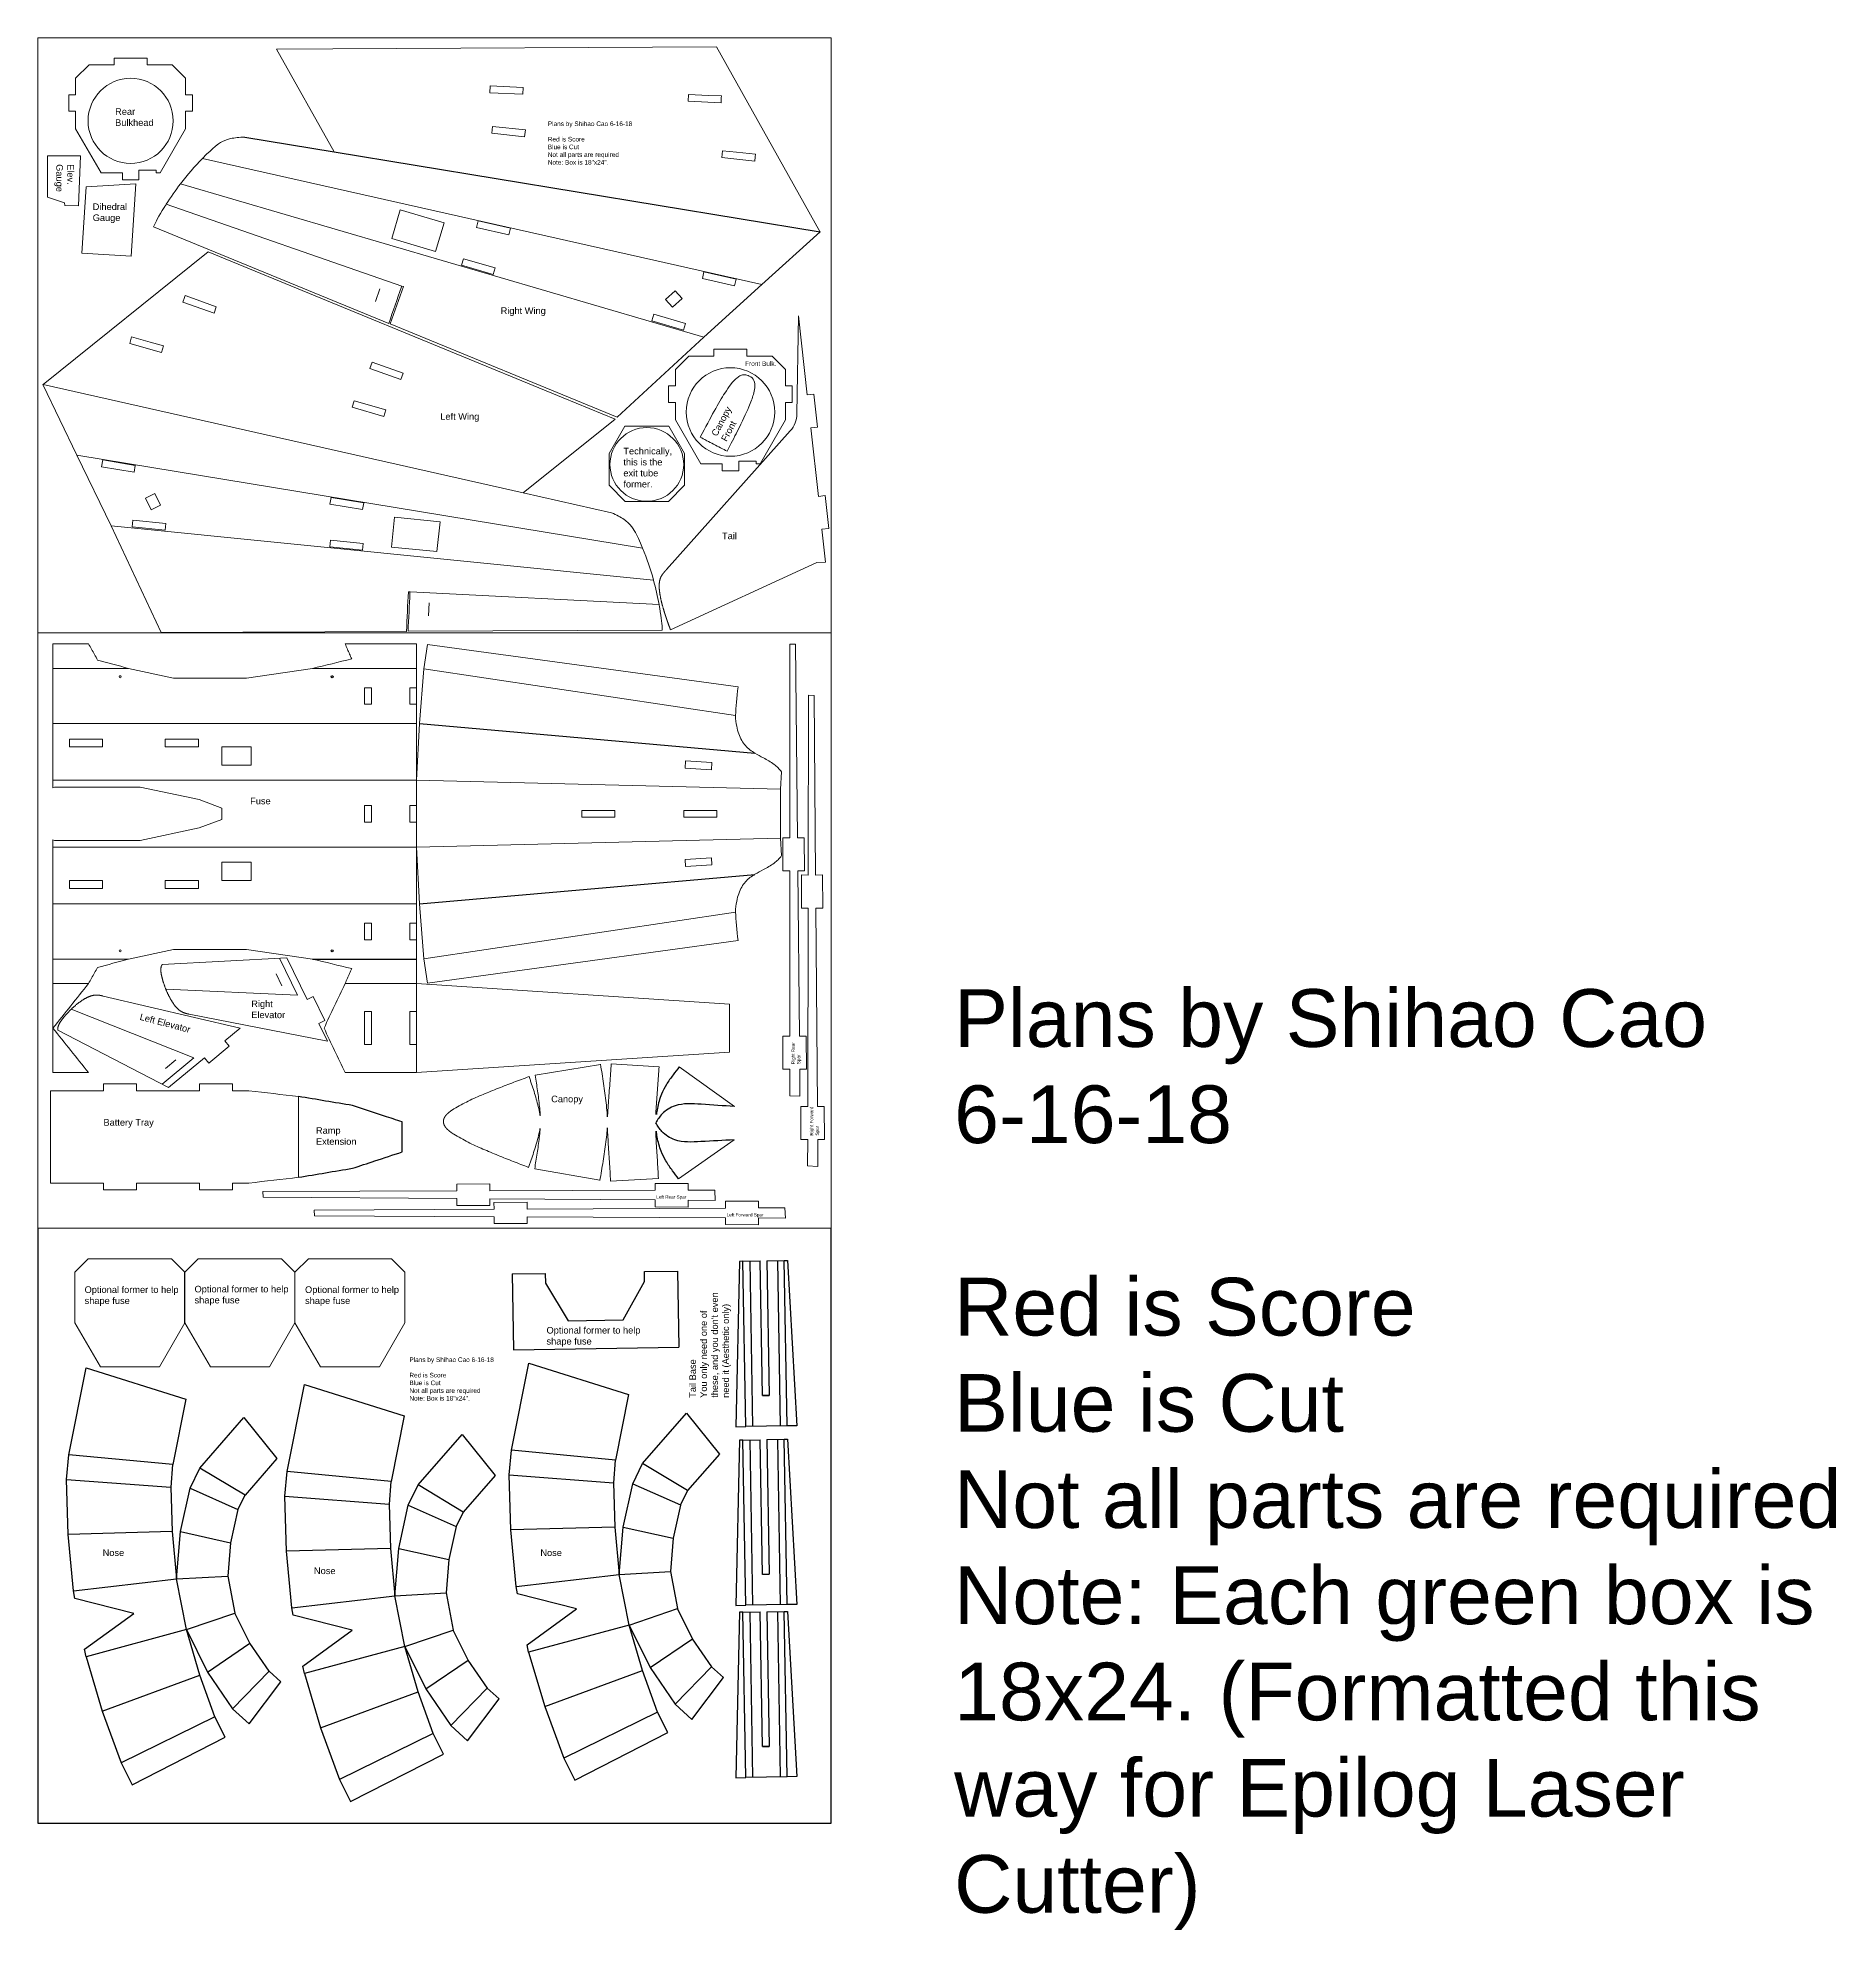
# Model space of a CAD drawing. Header units: inches. Extents: x 0 to 54.4, y -21.2 to 36.
import ezdxf

# ---------------------------------------------------------------- set-up
doc = ezdxf.new("R2010")
doc.units = ezdxf.units.IN
doc.header["$MEASUREMENT"] = 0
doc.layers.add('Info', color=7, linetype='Continuous')
doc.styles.get("Standard").update_dxf_attribs({"font": 'arial.ttf'})

msp = doc.modelspace()

# ---------------------------------------------------------------- linework, layer by layer
at = {"color": 3, "lineweight": 0}
msp.add_line((0, 36), (0, 0), dxfattribs=at)
at = {"color": 5, "linetype": 'Continuous', "lineweight": 0}
for p, q in [((7.221, 35.662), (8.921, 35.671)), ((23.653, 30.143), (23.66, 30.131)), ((17.459, 24.467), (15.886, 25.114)), ((22.744, 11.803), (22.745, 17.665)), ((22.917, 17.657), (22.975, 11.802)), ((23.303, 10.679), (23.314, 16.117)), ((23.486, 16.108), (23.527, 10.679)), ((22.744, 5.803), (22.744, 10.803)), ((22.985, 10.803), (23.035, 5.802)), ((23.289, 3.679), (23.301, 9.679)), ((23.535, 9.679), (23.58, 3.678)), ((22.744, 4.003), (22.744, 4.803)), ((23.045, 4.803), (23.053, 3.987)), ((23.285, 1.879), (23.287, 2.679)), ((23.588, 2.678), (23.594, 1.864)), ((20.473, 1.147), (19.673, 1.145)), ((12.673, 1.125), (6.81, 1.108)), ((6.819, 0.936), (12.673, 0.894)), ((18.673, 1.142), (13.673, 1.128)), ((13.673, 0.887), (18.674, 0.851)), ((20.798, 0.603), (14.798, 0.574)), ((19.673, 0.844), (20.489, 0.838)), ((22.598, 0.612), (21.798, 0.608)), ((13.798, 0.569), (8.36, 0.543)), ((8.369, 0.371), (13.799, 0.345)), ((14.799, 0.34), (20.799, 0.312)), ((21.799, 0.307), (22.614, 0.303))]:
    msp.add_line(p, q, dxfattribs=at)
at = {"color": 5, "lineweight": 0}
for p, q in [((8.962, 32.551), (7.221, 35.662)), ((20.528, 35.728), (8.921, 35.671)), ((23.653, 30.143), (20.528, 35.728)), ((10.614, 27.364), (3.502, 30.285)), ((21.903, 28.536), (23.66, 30.131)), ((0.157, 25.52), (5.15, 29.523)), ((5.15, 29.523), (15.886, 25.114)), ((11.056, 28.477, 0), (11.009, 28.494, 0)), ((20.14, 26.95), (21.903, 28.536)), ((22.96, 24.629), (23.007, 27.592)), ((23.007, 27.592), (23.27, 25.2)), ((17.521, 24.528), (10.661, 27.345)), ((17.521, 24.528), (20.14, 26.95)), ((1.175, 23.373), (0.146, 25.511)), ((23.27, 25.2), (23.475, 25.223)), ((23.475, 25.223), (23.585, 24.229)), ((14.678, 22.237), (17.459, 24.467)), ((19.016, 19.918), (22.757, 24.109)), ((23.585, 24.229), (23.38, 24.206)), ((23.38, 24.206), (23.608, 22.132)), ((2.215, 21.241), (1.175, 23.373)), ((14.678, 22.237), (17.352, 21.635)), ((23.608, 22.132), (23.813, 22.154)), ((23.813, 22.154), (23.923, 21.16)), ((3.733, 18.013), (2.215, 21.241)), ((23.923, 21.16), (23.718, 21.138)), ((23.718, 21.138), (23.827, 20.144)), ((23.565, 20.127), (19.134, 18.099)), ((23.827, 20.144), (23.565, 20.127)), ((11.207, 19.247, 0), (11.257, 19.245, 0)), ((3.733, 18.013), (11.149, 18.049)), ((11.199, 18.05), (18.887, 18.088)), ((0.456, 17.67), (1.532, 17.67)), ((0.456, 17.67), (0.456, 13.316)), ((11.456, 17.67), (9.294, 17.67)), ((11.456, 17.67), (11.456, 13.544)), ((11.783, 17.655), (11.673, 16.919)), ((11.783, 17.655), (21.178, 16.368)), ((2.738, 16.927), (4.104, 16.635)), ((4.104, 16.635), (6.314, 16.635)), ((6.314, 16.635), (8.303, 16.927)), ((11.544, 15.257), (11.673, 16.919)), ((11.544, 15.257), (11.456, 13.544)), ((20.377, 13.861), (19.578, 13.913)), ((22.494, 13.796), (22.467, 13.273)), ((0.456, 13.316), (0.502, 13.338)), ((0.502, 13.338), (3.094, 13.338)), ((3.094, 13.338), (4.881, 12.959)), ((22.467, 11.79), (22.467, 13.273)), ((4.881, 12.959), (5.566, 12.702)), ((5.566, 12.702), (5.566, 12.361)), ((4.881, 12.104), (3.094, 11.725)), ((5.566, 12.361), (4.881, 12.104)), ((0.502, 11.725), (0.456, 11.747)), ((0.456, 11.747), (0.456, 4.704)), ((3.094, 11.725), (0.502, 11.725)), ((11.544, 9.806), (11.456, 11.519)), ((11.456, 7.393), (11.456, 11.519)), ((22.494, 11.267), (22.467, 11.79)), ((22.538, 11.803), (22.744, 11.803)), ((22.538, 10.803), (22.538, 11.803)), ((23.181, 11.805), (22.975, 11.802)), ((23.191, 10.805), (23.181, 11.805)), ((20.377, 11.202), (19.578, 11.15)), ((22.744, 10.803), (22.538, 10.803)), ((22.985, 10.803), (23.191, 10.805)), ((23.095, 9.68), (23.097, 10.68)), ((23.097, 10.68), (23.303, 10.679)), ((23.734, 10.68), (23.527, 10.679)), ((23.741, 9.68), (23.734, 10.68)), ((11.544, 9.806), (11.673, 8.144)), ((23.301, 9.679), (23.095, 9.68)), ((23.535, 9.679), (23.741, 9.68)), ((11.783, 7.408), (21.178, 8.695)), ((2.738, 8.136), (4.104, 8.428)), ((3.764, 7.97), (7.53, 8.179)), ((4.104, 8.428), (6.314, 8.428)), ((6.314, 8.428), (8.303, 8.136)), ((7.306, 8.166), (7.853, 7.042)), ((7.53, 8.179), (8.146, 6.911)), ((11.783, 7.408), (11.673, 8.144)), ((6.117, 6.048), (1.971, 7.019)), ((8.146, 6.911), (8.332, 7.001)), ((8.332, 7.001), (8.682, 6.281)), ((8.759, 5.65), (4.581, 6.47)), ((0.609, 5.988), (3.956, 4.249)), ((5.655, 5.664), (6.117, 6.048)), ((8.682, 6.281), (8.497, 6.19)), ((8.497, 6.19), (8.759, 5.65)), ((22.538, 5.803), (22.744, 5.803)), ((22.538, 4.803), (22.538, 5.803)), ((23.241, 5.805), (23.035, 5.802)), ((23.251, 4.805), (23.241, 5.805)), ((3.758, 4.353), (4.718, 5.152)), ((3.956, 4.249), (5.04, 5.152)), ((5.04, 5.152), (5.172, 4.993)), ((5.172, 4.993), (5.787, 5.505)), ((5.787, 5.505), (5.655, 5.664)), ((0.456, 4.704), (1.532, 4.704)), ((9.294, 4.704), (11.456, 4.704)), ((15.045, 4.623), (17.021, 4.943)), ((18.791, 4.875), (17.344, 4.97)), ((21.07, 3.678), (19.4, 4.873)), ((22.744, 4.803), (22.538, 4.803)), ((23.045, 4.803), (23.251, 4.805)), ((1.986, 4.155), (0.386, 4.155)), ((0.386, 4.155), (0.386, 1.361)), ((2.986, 4.361), (1.986, 4.361)), ((1.986, 4.361), (1.986, 4.155)), ((2.986, 4.155), (2.986, 4.361)), ((4.886, 4.155), (2.986, 4.155)), ((5.886, 4.361), (4.886, 4.361)), ((4.886, 4.361), (4.886, 4.155)), ((5.886, 4.155), (5.886, 4.361)), ((6.386, 4.155), (5.886, 4.155)), ((23.08, 2.68), (23.082, 3.68)), ((23.289, 3.679), (23.082, 3.68)), ((23.787, 3.68), (23.58, 3.678)), ((23.794, 2.68), (23.787, 3.68)), ((21.064, 2.669), (19.381, 1.494)), ((23.287, 2.679), (23.08, 2.68)), ((23.588, 2.678), (23.794, 2.68)), ((15.029, 1.793), (17.001, 1.451)), ((0.386, 1.361), (1.986, 1.361)), ((1.986, 1.361), (1.986, 1.154)), ((1.986, 1.154), (2.986, 1.154)), ((2.986, 1.154), (2.986, 1.361)), ((2.986, 1.361), (4.886, 1.361)), ((4.886, 1.361), (4.886, 1.154)), ((4.886, 1.154), (5.886, 1.154)), ((5.886, 1.361), (6.386, 1.361)), ((5.886, 1.154), (5.886, 1.361)), ((13.672, 1.334), (12.672, 1.331)), ((12.672, 1.331), (12.673, 1.125)), ((13.673, 1.128), (13.672, 1.334)), ((18.771, 1.499), (17.323, 1.42)), ((19.672, 1.351), (18.672, 1.348)), ((18.672, 1.348), (18.673, 1.142)), ((19.673, 1.145), (19.672, 1.351)), ((12.672, 0.688), (12.673, 0.894)), ((13.672, 0.681), (12.672, 0.688)), ((13.673, 0.887), (13.672, 0.681)), ((14.797, 0.78), (13.797, 0.776)), ((13.797, 0.776), (13.798, 0.569)), ((14.798, 0.574), (14.797, 0.78)), ((18.672, 0.645), (18.674, 0.851)), ((19.672, 0.637), (18.672, 0.645)), ((19.673, 0.844), (19.672, 0.637)), ((21.797, 0.814), (20.797, 0.81)), ((20.798, 0.603), (20.797, 0.81)), ((21.798, 0.608), (21.797, 0.814)), ((13.798, 0.139), (13.799, 0.345)), ((14.798, 0.134), (13.798, 0.139)), ((14.799, 0.34), (14.798, 0.134)), ((20.798, 0.105), (20.799, 0.312)), ((21.798, 0.101), (20.798, 0.105)), ((21.799, 0.307), (21.798, 0.101)), ((4.044, -0.931), (1.526, -0.931)), ((7.372, -0.931), (4.854, -0.931)), ((10.7, -0.931), (8.182, -0.931)), ((1.121, -2.863), (1.121, -1.336)), ((7.777, -2.863), (7.777, -1.336)), ((11.105, -2.863), (11.105, -1.336)), ((1.892, -4.197), (3.678, -4.197)), ((5.219, -4.197), (7.006, -4.197)), ((8.547, -4.197), (10.334, -4.197))]:
    msp.add_line(p, q, dxfattribs=at)
at = {"color": 1, "linetype": 'Continuous', "lineweight": 0}
for p, q in [((20.285, 34.261), (20.675, 34.244)), ((20.673, 34.181), (20.675, 34.244)), ((21.708, 32.48), (21.133, 32.541)), ((21.7, 32.399), (21.708, 32.48)), ((4.435, 28.143), (4.456, 28.203)), ((4.824, 28.072), (4.456, 28.203)), ((2.814, 26.877), (2.836, 26.956)), ((2.836, 26.956), (3.393, 26.796))]:
    msp.add_line(p, q, dxfattribs=at)
at = {"color": 5}
for p, q in [((6.256, 32.996), (8.962, 32.551)), ((11.018, 2.304), (11.018, 3.211)), ((21.324, -1.004), (21.846, -0.995)), ((22.052, -0.991), (22.574, -0.982)), ((4.449, -2.863), (4.449, -1.336)), ((14.348, -1.387), (14.388, -3.687)), ((14.388, -3.687), (19.387, -3.6)), ((21.111, -6.01), (21.411, -6.003)), ((22.661, -5.981), (21.411, -6.003)), ((22.961, -5.978), (22.661, -5.981)), ((21.325, -6.41), (21.847, -6.401)), ((22.053, -6.397), (22.575, -6.388)), ((21.112, -11.416), (21.412, -11.409)), ((22.661, -11.387), (21.412, -11.409)), ((22.961, -11.384), (22.661, -11.387)), ((21.325, -11.618), (21.847, -11.609)), ((22.053, -11.604), (22.575, -11.595)), ((22.661, -16.595), (21.412, -16.616)), ((22.961, -16.592), (22.661, -16.595)), ((21.112, -16.624), (21.412, -16.616))]:
    msp.add_line(p, q, dxfattribs=at)
at = {"color": 1, "lineweight": 0}
for p, q in [((21.903, 28.536), (4.983, 32.353)), ((20.14, 26.95), (4.313, 31.584)), ((3.883, 30.965, 0.001), (11.009, 28.494, 0)), ((10.213, 28.029), (10.344, 28.407)), ((10.344, 28.407), (10.344, 28.407)), ((14.678, 22.237), (0.157, 25.52)), ((1.175, 23.373), (18.291, 20.561)), ((2.215, 21.241), (18.624, 19.596)), ((18.789, 18.861, 0.001), (11.257, 19.245, 0)), ((11.821, 18.515), (11.841, 18.915)), ((11.841, 18.915), (11.841, 18.915)), ((0.456, 16.927), (2.738, 16.927)), ((8.303, 16.927), (11.456, 16.927)), ((11.673, 16.919), (21.107, 15.505)), ((11.456, 16.343), (11.25, 16.343)), ((11.25, 16.343), (11.25, 15.843)), ((11.25, 15.843), (11.456, 15.843)), ((11.456, 13.544), (0.456, 13.544)), ((11.456, 11.519), (11.456, 13.544)), ((11.25, 12.281), (11.25, 12.781)), ((11.25, 12.781), (11.456, 12.781)), ((11.456, 12.281), (11.25, 12.281)), ((11.25, 8.72), (11.25, 9.22)), ((11.25, 9.22), (11.456, 9.22)), ((11.673, 8.144), (21.107, 9.558)), ((11.456, 8.72), (11.25, 8.72)), ((0.456, 8.136), (2.738, 8.136)), ((7.381, 7.328), (7.206, 7.687)), ((0.456, 7.393), (1.532, 7.393)), ((7.853, 7.042), (3.87, 7.228)), ((11.456, 7.393), (9.294, 7.393)), ((11.456, 4.704), (11.456, 7.393)), ((4.718, 5.152), (1.011, 6.621)), ((11.25, 5.548), (11.25, 6.548)), ((11.25, 6.548), (11.456, 6.548)), ((11.456, 5.548), (11.25, 5.548)), ((4.17, 5.086), (3.863, 4.83)), ((7.886, 1.536), (7.886, 3.98))]:
    msp.add_line(p, q, dxfattribs=at)
at = {"color": 1}
for p, q in [((8.962, 32.551), (23.66, 30.131)), ((11.544, 15.257), (21.692, 14.364)), ((11.544, 9.806), (21.692, 10.699)), ((8.303, 8.136), (11.456, 8.136)), ((21.411, -6.003), (21.324, -1.004)), ((21.531, -1), (21.617, -5.999)), ((22.368, -0.986), (22.455, -5.985)), ((22.661, -5.981), (22.574, -0.983)), ((4.08, -7.155), (0.934, -6.859)), ((17.469, -7.016), (14.323, -6.721)), ((21.412, -11.409), (21.325, -6.41)), ((21.531, -6.406), (21.618, -11.405)), ((22.369, -6.392), (22.455, -11.391)), ((22.661, -11.387), (22.575, -6.388)), ((6.266, -8.08), (4.903, -7.258)), ((10.684, -7.663), (7.537, -7.367)), ((19.655, -7.942), (18.292, -7.119)), ((0.871, -7.6), (4.023, -7.841)), ((4.603, -7.87), (6.051, -8.513)), ((12.869, -8.588), (11.506, -7.766)), ((14.26, -7.462), (17.412, -7.703)), ((17.992, -7.732), (19.44, -8.375)), ((7.475, -8.108), (10.627, -8.349)), ((11.206, -8.379), (12.655, -9.021)), ((17.456, -9.044), (14.311, -9.128)), ((17.703, -9.043), (19.22, -9.377)), ((4.067, -9.182), (0.922, -9.266)), ((4.315, -9.181), (5.832, -9.515)), ((10.671, -9.69), (7.526, -9.775)), ((10.918, -9.689), (12.435, -10.023)), ((1.075, -10.975), (4.198, -10.611)), ((4.198, -10.611), (5.747, -10.525)), ((14.464, -10.837), (17.587, -10.473)), ((17.587, -10.473), (19.136, -10.387)), ((7.679, -11.483), (10.802, -11.119)), ((10.802, -11.119), (12.351, -11.033)), ((4.493, -12.144), (5.963, -11.65)), ((17.882, -12.006), (14.846, -12.825)), ((17.882, -12.006), (19.352, -11.511)), ((21.412, -16.616), (21.325, -11.618)), ((21.531, -11.613), (21.618, -16.613)), ((22.369, -11.6), (22.455, -16.598)), ((22.661, -16.595), (22.575, -11.596)), ((4.493, -12.144), (1.457, -12.964)), ((5.131, -13.429), (6.416, -12.557)), ((11.096, -12.653), (12.567, -12.158)), ((18.52, -13.291), (19.805, -12.419)), ((11.096, -12.653), (8.061, -13.472)), ((11.735, -13.937), (13.02, -13.065)), ((1.948, -14.607), (4.901, -13.52)), ((5.884, -14.54), (6.992, -13.406)), ((15.337, -14.469), (18.29, -13.381)), ((19.273, -14.401), (20.381, -13.268)), ((8.552, -15.115), (11.504, -14.028)), ((12.488, -15.048), (13.595, -13.914)), ((5.357, -14.782), (2.519, -16.174)), ((18.746, -14.643), (15.908, -16.036)), ((11.961, -15.29), (9.122, -16.682))]:
    msp.add_line(p, q, dxfattribs=at)
at = {"color": 3}
for p, q in [((0, 0), (0, -18)), ((24, -18), (24, 0)), ((0, -18), (24, -18))]:
    msp.add_line(p, q, dxfattribs=at)
at = {"color": 3, "lineweight": 0}
for points in [[(24, 36), (0, 36)], [(0, 0), (24, 0), (24, 36)], [(24, 18), (0, 18)]]:
    msp.add_lwpolyline(points, dxfattribs=at)
at = {"color": 5, "lineweight": 0}
for points in [[(4.471, 34.777), (4.471, 34.279), (4.677, 34.279), (4.677, 33.779), (4.471, 33.779), (4.471, 33.251), (3.7, 31.916), (3.58, 31.916), (3.58, 32.002), (3.057, 32.002), (3.057, 31.71), (2.557, 31.71), (2.557, 31.916), (1.914, 31.916), (1.143, 33.251), (1.143, 33.779), (0.937, 33.779), (0.937, 34.279), (1.143, 34.279), (1.143, 34.777), (1.548, 35.182), (2.307, 35.182), (2.307, 35.389), (3.307, 35.389), (3.307, 35.182), (4.066, 35.182)], [(0.82, 30.933), (0.805, 31.01), (0.297, 31.183), (0.294, 32.43), (1.295, 32.432), (1.234, 30.915)], [(1.457, 31.49), (2.967, 31.587), (2.827, 29.393), (1.33, 29.489)], [(10.709, 29.926), (12.032, 29.539), (12.286, 30.408), (10.962, 30.796)], [(19.493, 28.119), (19.282, 28.353), (18.989, 28.09), (19.2, 27.855)], [(22.614, 25.972), (22.614, 25.474), (22.82, 25.474), (22.82, 24.974), (22.614, 24.974), (22.614, 24.445), (21.844, 23.111), (21.724, 23.111), (21.724, 23.196), (21.2, 23.196), (21.2, 22.905), (20.7, 22.905), (20.7, 23.111), (20.057, 23.111), (19.286, 24.445), (19.286, 24.974), (19.08, 24.974), (19.08, 25.474), (19.286, 25.474), (19.286, 25.972), (19.691, 26.377), (20.45, 26.377), (20.45, 26.583), (21.45, 26.583), (21.45, 26.377), (22.209, 26.377)], [(19.086, 24.256), (19.564, 23.429), (19.564, 22.467), (19.076, 21.979), (17.766, 21.979), (17.277, 22.467), (17.277, 23.429), (17.755, 24.256)], [(3.253, 22.081), (3.536, 22.22), (3.709, 21.866), (3.425, 21.727)], [(12.073, 20.46), (10.701, 20.598), (10.792, 21.499), (12.165, 21.361)], [(5.57, 13.997), (5.57, 14.551), (6.456, 14.551), (6.456, 13.997)], [(16.451, 12.428), (17.451, 12.428), (17.451, 12.635), (16.451, 12.635)], [(19.538, 12.428), (20.538, 12.428), (20.538, 12.635), (19.538, 12.635)], [(5.57, 11.066), (5.57, 10.512), (6.456, 10.512), (6.456, 11.066)]]:
    msp.add_lwpolyline(points, close=True, dxfattribs=at)
at = {"color": 1, "lineweight": 0}
for points in [[(14.68, 34.503), (13.681, 34.546), (13.672, 34.34), (14.671, 34.297)], [(14.747, 33.216), (13.752, 33.321), (13.73, 33.116), (14.725, 33.011)], [(13.318, 30.462), (13.273, 30.26), (14.248, 30.04), (14.293, 30.242)], [(12.87, 29.32), (12.812, 29.122), (13.772, 28.842), (13.829, 29.04)], [(21.076, 28.499), (21.122, 28.7), (20.146, 28.921), (20.101, 28.719)], [(18.629, 27.638), (18.571, 27.44), (19.531, 27.159), (19.589, 27.358)], [(10.109, 26.193), (11.052, 25.858), (10.983, 25.663), (10.04, 25.998)], [(9.565, 25.025), (10.526, 24.749), (10.469, 24.55), (9.508, 24.826)], [(1.928, 23.029), (1.961, 23.232), (2.948, 23.07), (2.915, 22.867)], [(9.856, 21.936), (9.822, 21.732), (8.835, 21.894), (8.869, 22.098)], [(3.873, 21.312), (3.852, 21.106), (2.857, 21.207), (2.878, 21.412)], [(9.843, 20.709), (9.822, 20.504), (8.827, 20.604), (8.848, 20.81)], [(9.882, 16.343), (10.088, 16.343), (10.088, 15.843), (9.882, 15.843)], [(1.956, 14.789), (1.956, 14.551), (0.956, 14.551), (0.956, 14.789)], [(3.856, 14.551), (3.856, 14.789), (4.856, 14.789), (4.856, 14.551)], [(9.882, 12.281), (10.088, 12.281), (10.088, 12.781), (9.882, 12.781)], [(1.956, 10.273), (1.956, 10.512), (0.956, 10.512), (0.956, 10.273)], [(3.856, 10.512), (3.856, 10.273), (4.856, 10.273), (4.856, 10.512)], [(9.882, 8.72), (10.088, 8.72), (10.088, 9.22), (9.882, 9.22)], [(9.882, 5.548), (10.088, 5.548), (10.088, 6.548), (9.882, 6.548)]]:
    msp.add_lwpolyline(points, close=True, dxfattribs=at)
for points in [[(20.285, 34.261), (19.676, 34.287), (19.667, 34.081), (20.666, 34.038), (20.673, 34.181)], [(21.133, 32.541), (20.714, 32.585), (20.692, 32.38), (21.686, 32.275), (21.7, 32.399)], [(4.824, 28.072), (5.398, 27.868), (5.329, 27.673), (4.387, 28.009), (4.435, 28.143)], [(3.393, 26.796), (3.798, 26.68), (3.741, 26.481), (2.779, 26.757), (2.814, 26.877)], [(11.456, 15.259), (0.456, 15.259)], [(11.456, 13.544), (22.467, 13.273)], [(0.456, 11.519), (11.456, 11.519)], [(22.467, 11.79), (11.456, 11.519)], [(11.456, 9.804), (0.456, 9.804)]]:
    msp.add_lwpolyline(points, dxfattribs=at)
at = {"color": 5, "lineweight": 0}
for points in [[(22.745, 17.665), (22.917, 17.657)], [(23.314, 16.117), (23.486, 16.108)], [(19.578, 13.913), (19.592, 14.131), (20.391, 14.078), (20.377, 13.861)], [(19.578, 11.15), (19.592, 10.932), (20.391, 10.985), (20.377, 11.202)], [(11.456, 7.393), (20.918, 6.775), (20.918, 5.321), (11.456, 4.704)], [(23.053, 3.987), (22.744, 4.003)], [(23.594, 1.864), (23.285, 1.879)], [(20.489, 0.838), (20.473, 1.147)], [(6.81, 1.108), (6.819, 0.936)], [(22.614, 0.303), (22.598, 0.612)], [(8.36, 0.543), (8.369, 0.371)], [(1.121, -1.336), (1.526, -0.931)], [(4.044, -0.931), (4.449, -1.336)], [(4.449, -1.336), (4.854, -0.931)], [(7.372, -0.931), (7.777, -1.336)], [(7.777, -1.336), (8.182, -0.931)], [(10.7, -0.931), (11.105, -1.336)], [(1.892, -4.197), (1.121, -2.863)], [(4.449, -2.863), (3.678, -4.197)], [(5.219, -4.197), (4.449, -2.863)], [(7.777, -2.863), (7.006, -4.197)], [(8.547, -4.197), (7.777, -2.863)], [(11.105, -2.863), (10.334, -4.197)]]:
    msp.add_lwpolyline(points, dxfattribs=at)
at = {"color": 5}
for points in [[(21.324, -1.004), (21.221, -1.007), (21.111, -6.01)], [(22.052, -0.991), (22.123, -5.063), (21.917, -5.067), (21.846, -0.995)], [(22.574, -0.983), (22.677, -0.981), (22.961, -5.978)], [(14.348, -1.387), (15.349, -1.37), (15.355, -1.668), (16.038, -2.806), (17.708, -2.777), (18.351, -1.616), (18.346, -1.318), (19.347, -1.301), (19.387, -3.6)], [(0.934, -6.859), (1.466, -4.223), (4.481, -5.173), (4.08, -7.155)], [(14.323, -6.721), (14.855, -4.085), (17.87, -5.034), (17.469, -7.016)], [(7.537, -7.367), (8.07, -4.732), (11.084, -5.681), (10.684, -7.663)], [(21.917, -5.066), (22.123, -5.063)], [(18.292, -7.119), (19.621, -5.596), (20.621, -6.835), (19.655, -7.942)], [(4.903, -7.258), (6.232, -5.734), (7.232, -6.973), (6.266, -8.08)], [(11.506, -7.766), (12.836, -6.242), (13.836, -7.481), (12.869, -8.588)], [(0.871, -7.6), (0.934, -6.859)], [(14.26, -7.462), (14.323, -6.721)], [(21.325, -6.41), (21.222, -6.412), (21.112, -11.416)], [(22.053, -6.397), (22.124, -10.469), (21.917, -10.473), (21.847, -6.4)], [(22.575, -6.388), (22.678, -6.387), (22.961, -11.384)], [(4.078, -7.155), (4.021, -7.841)], [(4.603, -7.87), (4.903, -7.258)], [(7.475, -8.108), (7.537, -7.367)], [(17.467, -7.016), (17.41, -7.703)], [(17.992, -7.732), (18.292, -7.119)], [(0.922, -9.266), (0.871, -7.6)], [(4.023, -7.841), (4.067, -9.182)], [(4.315, -9.181), (4.603, -7.87)], [(10.682, -7.663), (10.625, -8.349)], [(11.206, -8.379), (11.506, -7.766)], [(14.311, -9.128), (14.26, -7.462)], [(17.412, -7.703), (17.456, -9.044)], [(17.703, -9.043), (17.992, -7.732)], [(19.653, -7.941), (19.44, -8.375)], [(6.054, -8.514), (5.832, -9.515)], [(6.264, -8.08), (6.051, -8.513)], [(7.526, -9.775), (7.475, -8.108)], [(10.627, -8.349), (10.671, -9.69)], [(10.918, -9.689), (11.206, -8.379)], [(19.443, -8.376), (19.22, -9.377)], [(12.658, -9.022), (12.435, -10.023)], [(12.868, -8.588), (12.655, -9.021)], [(14.464, -10.837), (14.311, -9.128)], [(17.456, -9.044), (17.587, -10.473)], [(17.587, -10.473), (17.703, -9.043)], [(1.075, -10.975), (0.922, -9.266)], [(4.067, -9.182), (4.198, -10.611)], [(4.198, -10.611), (4.315, -9.181)], [(5.832, -9.515), (5.747, -10.525)], [(10.671, -9.69), (10.802, -11.119)], [(10.802, -11.119), (10.918, -9.689)], [(19.22, -9.377), (19.136, -10.387)], [(7.679, -11.483), (7.526, -9.775)], [(12.435, -10.023), (12.351, -11.033)], [(5.747, -10.525), (5.963, -11.65)], [(14.846, -12.825), (14.803, -12.601), (16.288, -11.517), (14.507, -11.061), (14.464, -10.837)], [(19.136, -10.387), (19.352, -11.511)], [(21.917, -10.472), (22.124, -10.469)], [(1.457, -12.964), (1.414, -12.74), (2.899, -11.656), (1.118, -11.199), (1.075, -10.975)], [(12.351, -11.033), (12.567, -12.158)], [(6.416, -12.557), (5.963, -11.65)], [(8.061, -13.472), (8.018, -13.248), (9.503, -12.164), (7.722, -11.707), (7.679, -11.483)], [(17.882, -12.006), (18.52, -13.291)], [(18.29, -13.381), (17.882, -12.006)], [(19.805, -12.419), (19.352, -11.511)], [(21.325, -11.618), (21.222, -11.62), (21.112, -16.624)], [(22.053, -11.604), (22.124, -15.677), (21.917, -15.68), (21.847, -11.608)], [(22.575, -11.596), (22.678, -11.595), (22.961, -16.592)], [(4.493, -12.144), (5.131, -13.429)], [(4.901, -13.52), (4.493, -12.144)], [(6.994, -13.404), (6.416, -12.557)], [(13.02, -13.065), (12.567, -12.158)], [(20.382, -13.266), (19.805, -12.419)], [(1.457, -12.964), (1.948, -14.607)], [(11.096, -12.653), (11.735, -13.937)], [(11.504, -14.028), (11.096, -12.653)], [(13.597, -13.912), (13.02, -13.065)], [(14.846, -12.825), (15.337, -14.469)], [(5.357, -14.782), (4.901, -13.52)], [(5.131, -13.429), (5.884, -14.54)], [(5.884, -14.54), (6.39, -14.998), (7.35, -13.729), (6.992, -13.406)], [(8.061, -13.472), (8.552, -15.115)], [(18.746, -14.643), (18.29, -13.381)], [(18.52, -13.291), (19.273, -14.401)], [(19.273, -14.401), (19.779, -14.859), (20.739, -13.591), (20.381, -13.268)], [(11.961, -15.29), (11.504, -14.028)], [(11.735, -13.937), (12.488, -15.048)], [(12.488, -15.048), (12.994, -15.506), (13.954, -14.238), (13.595, -13.914)], [(1.948, -14.607), (2.519, -16.174)], [(2.519, -16.174), (2.851, -16.839), (5.662, -15.399), (5.355, -14.783)], [(15.337, -14.469), (15.908, -16.036)], [(15.908, -16.036), (16.24, -16.701), (19.051, -15.261), (18.744, -14.644)], [(8.552, -15.115), (9.122, -16.682)], [(9.122, -16.682), (9.455, -17.347), (12.266, -15.907), (11.959, -15.291)], [(21.917, -15.68), (22.124, -15.676)]]:
    msp.add_lwpolyline(points, dxfattribs=at)
at = {"color": 1}
for points in [[(4.493, -12.144), (4.198, -10.611)], [(17.882, -12.006), (17.587, -10.473)], [(11.096, -12.653), (10.802, -11.119)]]:
    msp.add_lwpolyline(points, dxfattribs=at)
at = {"color": 5, "lineweight": 0}
for centre, radius in [((2.807, 33.489), 1.287), ((20.95, 24.683), 1.339), ((18.421, 23.097), 1.115), ((2.488, 16.677), 0.0312), ((2.488, 8.386), 0.0312)]:
    msp.add_circle(centre, radius, dxfattribs=at)
at = {"color": 5}
for centre in [(8.903, 16.677), (8.903, 8.386)]:
    msp.add_circle(centre, 0.0312, dxfattribs=at)
at = {"color": 5, "lineweight": 0}
msp.add_arc((22.16, 24.642), 0.8, 318.2495, 359.0879, dxfattribs=at)
for points, degree, knots in [([(4.981, 32.354), (5.339, 32.718), (5.465, 32.795), (5.607, 32.881), (5.702, 32.922), (5.951, 32.979), (6.093, 32.993), (6.256, 32.996)], 3, [0, 0, 0, 0, 3.889632, 3.889632, 9.451706, 9.451706, 14.915795, 14.915795, 14.915795, 14.915795]), ([(3.502, 30.285), (3.567, 30.434, 0), (3.654, 30.602, 0), (3.843, 30.902, 0.001), (3.863, 30.933, 0.001), (3.883, 30.965, 0.001)], 3, [0, 0, 0, 0, 1.236568, 1.236568, 1.378215, 1.378215, 1.378215, 1.378215]), ([(21.52, 25.772), (21.472, 25.797), (21.426, 25.81), (21.379, 25.81), (21.339, 25.811), (21.299, 25.803), (21.258, 25.785), (21.223, 25.77), (21.188, 25.748), (21.151, 25.72), (21.089, 25.67), (21.024, 25.6), (20.952, 25.507), (20.899, 25.437), (20.842, 25.355), (20.779, 25.256), (20.686, 25.111), (20.581, 24.932), (20.457, 24.709), (20.336, 24.491), (20.196, 24.231), (20.035, 23.922)], 3, [0.5, 0.5, 0.5, 0.5, 0.5648183, 0.5648183, 0.5648183, 0.6212337, 0.6212337, 0.6212337, 0.6703357, 0.6703357, 0.6703357, 0.7547774, 0.7547774, 0.7547774, 0.8175898, 0.8175898, 0.8175898, 0.9099089, 0.9099089, 0.9099089, 1, 1, 1, 1]), ([(20.849, 23.497), (20.965, 23.719), (21.067, 23.917), (21.155, 24.095), (21.308, 24.399), (21.422, 24.64), (21.506, 24.837), (21.568, 24.983), (21.613, 25.104), (21.643, 25.209), (21.665, 25.286), (21.68, 25.354), (21.686, 25.414), (21.694, 25.503), (21.686, 25.575), (21.658, 25.634), (21.631, 25.692), (21.585, 25.738), (21.52, 25.772)], 3, [0, 0, 0, 0, 0.0648183, 0.0648183, 0.0648183, 0.1762877, 0.1762877, 0.1762877, 0.2592048, 0.2592048, 0.2592048, 0.3208832, 0.3208832, 0.3208832, 0.4115355, 0.4115355, 0.4115355, 0.5, 0.5, 0.5, 0.5]), ([(20.849, 23.497), (20.779, 23.535), (20.736, 23.555), (20.576, 23.639), (20.525, 23.666), (20.358, 23.753), (20.306, 23.78), (20.147, 23.864), (20.106, 23.887), (20.035, 23.922)], 3, [-2.11681, -2.11681, -2.11681, -2.11681, -1.511975, -1.511975, -1.058745, -1.058745, -0.605296, -0.605296, -0.000001, -0.000001, -0.000001, -0.000001]), ([(18.294, 20.56), (18.098, 21.032), (18.01, 21.151), (17.911, 21.284), (17.838, 21.357), (17.629, 21.503), (17.502, 21.57), (17.352, 21.635)], 3, [0, 0, 0, 0, 3.889632, 3.889632, 9.451706, 9.451706, 14.915795, 14.915795, 14.915795, 14.915795]), ([(18.97, 18.568), (18.961, 18.596), (18.935, 18.681), (18.894, 18.817), (18.848, 18.996), (18.807, 19.201), (18.788, 19.395), (18.796, 19.553), (18.831, 19.676), (18.886, 19.77), (18.938, 19.832), (18.978, 19.875), (19.004, 19.904), (19.016, 19.918)], 5, [-0.8483882, -0.8483882, -0.8483882, -0.8483882, -0.8483882, -0.8483882, -0.8, -0.7, -0.6, -0.5, -0.4, -0.3, -0.2, -0.1, 0, 0, 0, 0, 0, 0]), ([(18.887, 18.088), (18.883, 18.25, 0), (18.865, 18.438, 0), (18.803, 18.788, 0.001), (18.796, 18.824, 0.001), (18.789, 18.861, 0.001)], 3, [0, 0, 0, 0, 1.236568, 1.236568, 1.378215, 1.378215, 1.378215, 1.378215]), ([(19.134, 18.099), (19.11, 18.165), (19.074, 18.263), (19.04, 18.358), (19.009, 18.45), (18.98, 18.539), (18.97, 18.568)], 5, [-1, -1, -1, -1, -1, -1, -0.9, -0.8483882, -0.8483882, -0.8483882, -0.8483882, -0.8483882, -0.8483882]), ([(1.624, 17.508), (1.655, 17.453), (1.685, 17.399), (1.746, 17.29), (1.777, 17.236), (1.807, 17.182)], 3, [0, 0, 0, 0, 0.4769389, 0.4769389, 0.949622, 0.949622, 0.949622, 0.949622]), ([(21.099, 15.507), (21.116, 15.258), (21.155, 15.082), (21.251, 14.799), (21.32, 14.684), (21.486, 14.494), (21.585, 14.424), (21.692, 14.364)], 3, [2.158743, 2.158743, 2.158743, 2.158743, 5.023643, 5.023643, 8.330523, 8.330523, 11.800819, 11.800819, 11.800819, 11.800819]), ([(21.692, 14.362), (21.773, 14.31), (21.859, 14.266), (22.057, 14.162), (22.169, 14.102), (22.352, 13.963), (22.427, 13.89), (22.494, 13.796)], 3, [1.732055, 1.732055, 1.732055, 1.732055, 2.666204, 2.666204, 3.899425, 3.899425, 4.847711, 4.847711, 4.847711, 4.847711]), ([(21.099, 9.556), (21.116, 9.805), (21.155, 9.981), (21.251, 10.264), (21.32, 10.379), (21.486, 10.569), (21.585, 10.639), (21.692, 10.699)], 3, [2.158743, 2.158743, 2.158743, 2.158743, 5.023643, 5.023643, 8.330523, 8.330523, 11.800819, 11.800819, 11.800819, 11.800819]), ([(1.624, 7.555), (1.655, 7.61), (1.685, 7.664), (1.746, 7.773), (1.777, 7.827), (1.807, 7.881)], 3, [0, 0, 0, 0, 0.4769389, 0.4769389, 0.949622, 0.949622, 0.949622, 0.949622]), ([(12.584, 3.606), (12.657, 3.645), (12.802, 3.723), (13.091, 3.885), (13.473, 4.044), (13.931, 4.232), (14.394, 4.41), (14.704, 4.524), (14.859, 4.581)], 3, [0, 0, 0, 0, 0.247878, 0.495756, 0.991511, 1.487218, 1.982878, 2.478391, 2.478391, 2.478391, 2.478391]), ([(14.859, 4.581), (14.872, 4.544), (14.897, 4.469), (14.948, 4.319), (15.008, 4.131), (15.077, 3.904), (15.137, 3.676), (15.176, 3.507), (15.187, 3.414), (15.189, 3.399)], 3, [0, 0, 0, 0, 0.118561, 0.237122, 0.474328, 0.711691, 0.948027, 1.184222, 1.229245, 1.229245, 1.229245, 1.229245]), ([(15.045, 4.623), (15.057, 4.545), (15.081, 4.388), (15.115, 4.153), (15.147, 3.918), (15.174, 3.682), (15.191, 3.509), (15.196, 3.414), (15.197, 3.399)], 3, [0, 0, 0, 0, 0.237628, 0.475255, 0.712883, 0.95051, 1.188138, 1.234328, 1.234328, 1.234328, 1.234328]), ([(17.019, 4.954), (17.035, 4.857), (17.066, 4.663), (17.111, 4.372), (17.153, 4.08), (17.189, 3.787), (17.215, 3.547), (17.222, 3.406), (17.223, 3.363)], 3, [0, 0, 0, 0, 0.294138, 0.58874, 0.883998, 1.179727, 1.475676, 1.605279, 1.605279, 1.605279, 1.605279]), ([(17.344, 4.97), (17.337, 4.872), (17.324, 4.675), (17.303, 4.379), (17.28, 4.083), (17.258, 3.788), (17.24, 3.548), (17.234, 3.406), (17.233, 3.362)], 3, [0, 0, 0, 0, 0.296454, 0.592907, 0.889361, 1.18579, 1.482193, 1.611959, 1.611959, 1.611959, 1.611959]), ([(18.791, 4.875), (18.784, 4.78), (18.772, 4.592), (18.752, 4.309), (18.73, 4.027), (18.709, 3.747), (18.697, 3.552), (18.693, 3.449), (18.693, 3.439)], 3, [0, 0, 0, 0, 0.283391, 0.567172, 0.850851, 1.131265, 1.408764, 1.439032, 1.439032, 1.439032, 1.439032]), ([(14.843, 1.837), (14.856, 1.875), (14.882, 1.949), (14.935, 2.098), (14.998, 2.286), (15.069, 2.512), (15.132, 2.74), (15.172, 2.908), (15.185, 3.001), (15.186, 3.016)], 3, [0, 0, 0, 0, 0.118561, 0.237122, 0.474328, 0.711691, 0.948027, 1.184222, 1.229245, 1.229245, 1.229245, 1.229245]), ([(15.029, 1.793), (15.041, 1.872), (15.067, 2.028), (15.104, 2.263), (15.139, 2.498), (15.169, 2.733), (15.188, 2.906), (15.194, 3.001), (15.194, 3.016)], 3, [0, 0, 0, 0, 0.237628, 0.475255, 0.712883, 0.95051, 1.188138, 1.234328, 1.234328, 1.234328, 1.234328]), ([(16.999, 1.44), (17.016, 1.537), (17.049, 1.73), (17.098, 2.021), (17.143, 2.312), (17.182, 2.605), (17.211, 2.844), (17.219, 2.986), (17.221, 3.029)], 3, [0, 0, 0, 0, 0.294138, 0.58874, 0.883998, 1.179727, 1.475676, 1.605279, 1.605279, 1.605279, 1.605279]), ([(17.323, 1.42), (17.318, 1.519), (17.307, 1.716), (17.289, 2.012), (17.27, 2.308), (17.251, 2.603), (17.236, 2.844), (17.232, 2.986), (17.231, 3.029)], 3, [0, 0, 0, 0, 0.296454, 0.592907, 0.889361, 1.18579, 1.482193, 1.611959, 1.611959, 1.611959, 1.611959]), ([(18.771, 1.499), (18.766, 1.593), (18.756, 1.782), (18.739, 2.065), (18.721, 2.347), (18.702, 2.627), (18.693, 2.823), (18.69, 2.926), (18.69, 2.936)], 3, [0, 0, 0, 0, 0.283391, 0.567172, 0.850851, 1.131265, 1.408764, 1.439032, 1.439032, 1.439032, 1.439032]), ([(12.579, 2.839), (12.652, 2.799), (12.797, 2.719), (13.083, 2.554), (13.464, 2.391), (13.92, 2.197), (14.38, 2.014), (14.689, 1.896), (14.843, 1.837)], 3, [0, 0, 0, 0, 0.247878, 0.495756, 0.991511, 1.487218, 1.982878, 2.478391, 2.478391, 2.478391, 2.478391])]:
    msp.add_open_spline(points, degree=degree, knots=knots, dxfattribs=at)
for points, degree in [([(4.313, 31.584), (4.531, 31.869), (4.736, 32.104), (4.983, 32.353)], 3), ([(3.883, 30.965, 0.001), (4.017, 31.172, 0.001), (4.169, 31.391, 0.001), (4.313, 31.584, 0.001)], 3), ([(18.624, 19.596), (18.529, 19.942), (18.427, 20.237), (18.291, 20.561)], 3), ([(18.789, 18.861, 0.001), (18.743, 19.102, 0.001), (18.685, 19.363, 0.001), (18.624, 19.596, 0.001)], 3), ([(1.624, 17.508), (1.593, 17.562), (1.563, 17.616), (1.532, 17.67)], 3), ([(1.807, 17.182), (2.118, 17.097), (2.428, 17.012), (2.738, 16.927)], 3), ([(8.303, 16.927), (8.699, 17.023), (9.096, 17.119), (9.493, 17.215)], 3), ([(9.294, 17.67), (9.318, 17.616), (9.341, 17.562), (9.365, 17.508)], 3), ([(21.178, 16.368), (21.139, 16.046), (21.116, 15.759), (21.107, 15.505)], 3), ([(21.178, 8.695), (21.139, 9.017), (21.116, 9.304), (21.107, 9.558)], 3), ([(1.807, 7.881), (2.118, 7.966), (2.428, 8.051), (2.738, 8.136)], 3), ([(8.303, 8.136), (8.699, 8.04), (9.096, 7.944), (9.493, 7.848)], 3), ([(1.624, 7.555), (1.593, 7.501), (1.563, 7.447), (1.532, 7.393)], 3), ([(4.581, 6.47), (4.568, 6.473), (4.541, 6.478), (4.499, 6.487), (4.437, 6.503), (4.353, 6.538), (4.265, 6.597), (4.173, 6.688), (4.082, 6.81), (3.994, 6.957), (3.913, 7.121), (3.843, 7.29), (3.786, 7.456), (3.745, 7.607), (3.721, 7.737), (3.716, 7.843), (3.727, 7.906), (3.742, 7.943), (3.756, 7.962), (3.764, 7.97)], 5), ([(9.294, 7.393), (9.318, 7.447), (9.341, 7.501), (9.365, 7.555)], 3), ([(1.532, 7.393), (1.174, 6.945), (0.815, 6.496), (0.456, 6.048)], 3), ([(1.971, 7.019), (1.958, 7.022), (1.931, 7.028), (1.889, 7.038), (1.826, 7.049), (1.736, 7.051), (1.63, 7.034), (1.509, 6.988), (1.376, 6.915), (1.235, 6.817), (1.094, 6.701), (0.96, 6.575), (0.841, 6.448), (0.741, 6.327), (0.666, 6.218), (0.618, 6.124), (0.601, 6.062), (0.601, 6.022), (0.606, 5.999), (0.609, 5.988)], 5), ([(8.656, 6.048), (8.869, 6.497), (9.082, 6.946), (9.294, 7.393)], 3), ([(0.456, 6.048), (0.815, 5.6), (1.174, 5.152), (1.532, 4.704)], 3), ([(9.294, 4.704), (9.082, 5.151), (8.869, 5.6), (8.656, 6.048)], 3), ([(7.886, 3.98), (7.386, 4.038), (6.886, 4.096), (6.386, 4.155)], 3), ([(12.584, 3.606), (12.565, 3.594), (12.527, 3.569), (12.472, 3.53), (12.404, 3.477), (12.332, 3.404), (12.29, 3.339), (12.273, 3.284), (12.268, 3.245), (12.268, 3.224)], 5), ([(12.58, 2.839), (12.56, 2.851), (12.523, 2.877), (12.468, 2.916), (12.401, 2.97), (12.33, 3.044), (12.289, 3.109), (12.272, 3.164), (12.268, 3.204), (12.268, 3.224)], 5), ([(6.386, 1.361), (6.886, 1.419), (7.386, 1.478), (7.886, 1.536)], 3)]:
    msp.add_open_spline(points, degree=degree, dxfattribs=at)
at = {"color": 5, "lineweight": 0, "extrusion": (-0.943868, 0.329959, -0.015526)}
msp.add_open_spline([(11.009, 28.494, 0), (11.006, 28.484, 0), (11.002, 28.474, 0), (10.871, 28.098, 0), (10.742, 27.731, 0), (10.614, 27.364)], degree=3, knots=[-3.038828, -3.038828, -3.038828, -3.038828, -2.961411, -2.961411, 0, 0, 0, 0], dxfattribs=at)
msp.add_open_spline([(11.056, 28.477, 0), (10.924, 28.1, 0), (10.792, 27.722, 0), (10.661, 27.345)], degree=3, dxfattribs=at)
at = {"color": 5, "lineweight": 0, "extrusion": (-0.998706, 0.048433, 0.015526)}
msp.add_open_spline([(11.207, 19.247, 0), (11.188, 18.848, 0), (11.168, 18.449, 0), (11.149, 18.049)], degree=3, dxfattribs=at)
msp.add_open_spline([(11.257, 19.245, 0), (11.256, 19.235, 0), (11.256, 19.225, 0), (11.237, 18.826, 0), (11.218, 18.438, 0), (11.199, 18.05)], degree=3, knots=[-3.038828, -3.038828, -3.038828, -3.038828, -2.961411, -2.961411, 0, 0, 0, 0], dxfattribs=at)
at = {"color": 5, "lineweight": 0, "extrusion": (-1.22319e-11, -5.3501e-12, -1)}
msp.add_open_spline([(9.493, 17.215), (9.472, 17.263), (9.451, 17.312), (9.408, 17.41), (9.386, 17.459), (9.365, 17.508)], degree=3, knots=[0, 0, 0, 0, 0.404458, 0.404458, 0.8131358, 0.8131358, 0.8131358, 0.8131358], dxfattribs=at)
at = {"color": 5, "lineweight": 0, "extrusion": (-3.56116e-10, 5.05294e-10, -1)}
msp.add_open_spline([(21.692, 10.701), (21.773, 10.753), (21.859, 10.797), (22.057, 10.901), (22.169, 10.96), (22.352, 11.1), (22.427, 11.173), (22.494, 11.267)], degree=3, knots=[1.732055, 1.732055, 1.732055, 1.732055, 2.666204, 2.666204, 3.899425, 3.899425, 4.847711, 4.847711, 4.847711, 4.847711], dxfattribs=at)
at = {"color": 5, "lineweight": 0, "extrusion": (-1.22319e-11, 5.3501e-12, -1)}
msp.add_open_spline([(9.493, 7.848), (9.472, 7.8), (9.451, 7.751), (9.408, 7.653), (9.386, 7.604), (9.365, 7.555)], degree=3, knots=[0, 0, 0, 0, 0.404458, 0.404458, 0.8131358, 0.8131358, 0.8131358, 0.8131358], dxfattribs=at)
at = {"color": 5}
for points, knots in [([(19.4, 4.873), (19.338, 4.794), (19.203, 4.621), (19.011, 4.354), (18.838, 4.018), (18.748, 3.708), (18.719, 3.499), (18.712, 3.438)], [0, 0, 0, 0, 0.302309, 0.658543, 0.983318, 1.431939, 1.616406, 1.616406, 1.616406, 1.616406]), ([(11.018, 3.211), (10.841, 3.27), (10.66, 3.33), (10.166, 3.493), (9.833, 3.603), (9.517, 3.707)], [0, 0, 0, 0, 1.421259, 1.421259, 3.974322, 3.974322, 3.974322, 3.974322]), ([(21.07, 3.678), (20.737, 3.699), (20.143, 3.736), (19.365, 3.793), (18.889, 3.504), (18.748, 3.28), (18.689, 3.187)], [0, 0, 0, 0, 1.008454, 1.800611, 2.263493, 2.589438, 2.589438, 2.589438, 2.589438]), ([(21.064, 2.669), (20.731, 2.652), (20.136, 2.622), (19.358, 2.574), (18.885, 2.869), (18.747, 3.094), (18.689, 3.187)], [0, 0, 0, 0, 1.008454, 1.800611, 2.263493, 2.589438, 2.589438, 2.589438, 2.589438]), ([(19.381, 1.494), (19.319, 1.574), (19.186, 1.748), (18.998, 2.017), (18.829, 2.355), (18.742, 2.666), (18.716, 2.875), (18.71, 2.936)], [0, 0, 0, 0, 0.302309, 0.658543, 0.983318, 1.431939, 1.616406, 1.616406, 1.616406, 1.616406])]:
    msp.add_open_spline(points, degree=3, knots=knots, dxfattribs=at)
for points in [[(9.517, 3.707), (8.975, 3.798), (8.428, 3.889), (7.886, 3.98)], [(7.886, 1.536), (8.428, 1.627), (8.975, 1.718), (9.517, 1.808)]]:
    msp.add_open_spline(points, degree=3, dxfattribs=at)
at = {"color": 5, "extrusion": (5.261e-13, -1.5908e-12, -1)}
msp.add_open_spline([(9.517, 1.808), (9.741, 1.882), (9.969, 1.958), (10.463, 2.121), (10.747, 2.215), (11.018, 2.304)], degree=3, knots=[0, 0, 0, 0, 1.793357, 1.793357, 3.955275, 3.955275, 3.955275, 3.955275], dxfattribs=at)

# ---------------------------------------------------------------- texts
at = {"color": 7, "insert": (27.716, 7.226), "char_height": 1.74565, "attachment_point": 1}
msp.add_mtext_dynamic_manual_height_columns('Plans by Shihao Cao 6-16-18\\P\\PRed is Score\\PBlue is Cut\\PNot all parts are required\\PNote: Each green box is 18x24. (Formatted this way for Epilog Laser Cutter)', width=28.21072, gutter_width=1, heights=[0], dxfattribs=at)
at = {"layer": 'Info', "attachment_point": 1}
for s, width, heights, insert, char_height in [('Rear Bulkhead', 1.12099, [0], (2.337, 33.87), 0.2), ('{\\C7;Plans by Shihao Cao 6-16-18\\P\\PRed is Score\\PBlue is Cut\\PNot all parts are required\\PNote: Box is 18"x24". }', 4.58817, [0], (15.424, 33.472), 0.14), ('Dihedral Gauge', 0.96876, [0], (1.659, 30.993), 0.2), ('Right Wing', 2.92793, [0], (13.998, 27.848), 0.2), ('Front Bulk.', 1.17592, [0.214], (21.393, 26.217), 0.14), ('Left Wing', 2.38739, [0], (12.173, 24.648), 0.2), ('Technically, this is the exit tube former.', 1.39243, [0], (17.711, 23.601), 0.2), ('Tail', 2.13449, [0], (20.694, 21.037), 0.2), ('Fuse', 2.33609, [0], (6.421, 13.018), 0.2), ('Right Elevator', 1.62112, [0], (6.455, 6.883), 0.2), ('Canopy', 1.27166, [0], (15.526, 4.005), 0.2), ('Battery Tray', 2.66892, [0], (1.985, 3.297), 0.2), ('Ramp Extension', 1.28845, [0], (8.412, 3.052), 0.2), ('Left Rear Spar', 1.56619, [0], (18.706, 0.992), 0.1), ('Left Forward Spar', 1.56619, [0], (20.832, 0.453), 0.1), ('Optional former to help shape fuse', 2.93807, [0], (1.414, -1.762), 0.2), ('Optional former to help shape fuse', 2.93807, [0], (4.739, -1.745), 0.2), ('Optional former to help shape fuse', 2.93807, [0], (8.082, -1.762), 0.2), ('Optional former to help shape fuse', 2.93807, [0], (15.386, -2.99), 0.2), ('{\\C7;Plans by Shihao Cao 6-16-18\\P\\PRed is Score\\PBlue is Cut\\PNot all parts are required\\PNote: Box is 18"x24". }', 4.58817, [0], (11.238, -3.911), 0.14), ('Nose', 1.48291, [0], (1.96, -9.719), 0.2), ('Nose', 1.48291, [0], (15.2, -9.719), 0.2), ('Nose', 1.48291, [0], (8.352, -10.266), 0.2)]:
    msp.add_mtext_dynamic_manual_height_columns(s, width=width, gutter_width=1, heights=heights, dxfattribs=dict(at, insert=insert, char_height=char_height))
for s, width, insert, char_height, rotation in [('Elev.\\PGauge', 0.55938, (1.092, 32.178), 0.2, 270), ('Canopy Front', 1.09989, (20.36, 24.023), 0.2, 61.971), ('Left Elevator', 1.69937, (3.118, 6.497), 0.2, 345.2128), ('Right Rear Spar', 0.89299, (22.795, 4.955), 0.1, 90), ('Right Forward Spar', 0.89299, (23.353, 2.798), 0.1, 90), ("Tail Base\\PYou only need one of these, and you don't even need it (Aesthetic only)", 3.32062, (19.705, -5.134), 0.2, 90)]:
    msp.add_mtext_dynamic_manual_height_columns(s, width=width, gutter_width=1, heights=[0], dxfattribs=dict(at, insert=insert, char_height=char_height, rotation=rotation))

doc.saveas('drawing.dxf')
